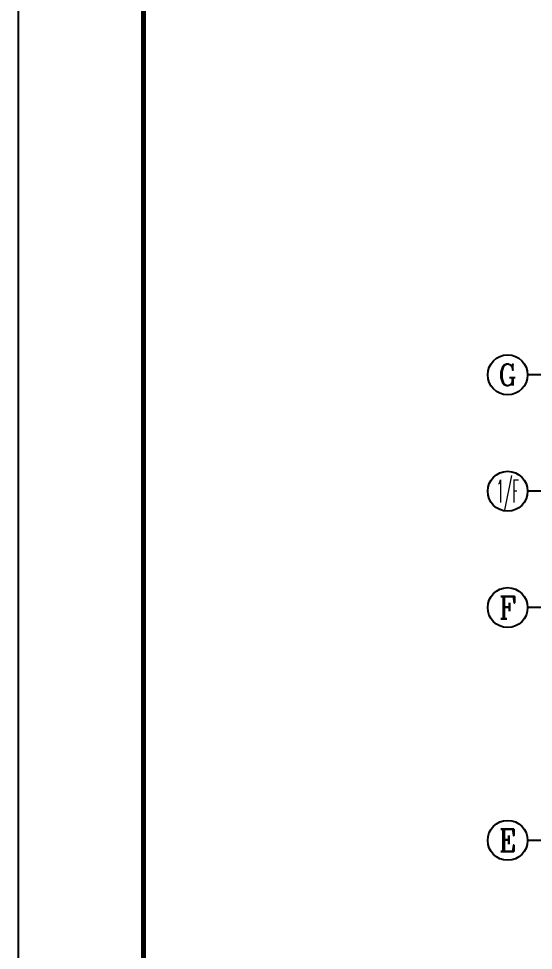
# Model space of a CAD drawing. Extents: x -440213 to 892209, y -122574 to 646408.
# Drawn here: x -16809 to -1337, y 460369 to 488390 of the extents above; entities that cross this region are included whole.
import ezdxf
from ezdxf.enums import TextEntityAlignment as Align

# ---------------------------------------------------------------- set-up
doc = ezdxf.new("R2010")
doc.units = 0
doc.header["$LTSCALE"] = 1000
doc.header["$MEASUREMENT"] = 0
for name, color, linetype in [('0-建筑立面', 255, 'Continuous'), ('AXIS', 171, 'Continuous'), ('AXIS_TEXT', 7, 'Continuous'), ('TK', 4, 'Continuous')]:
    doc.layers.add(name, color=color, linetype=linetype)
doc.styles.add('_TCH_AXIS', font='COMPLEX', dxfattribs={"bigfont": 'GBCBIG'})
doc.styles.add('COMPLEX', font='COMPLEX')

# ---------------------------------------------------------------- blocks, each defined once
blk = doc.blocks.new('GeYuanFrame_05472585', base_point=(20.09, 4.53))
at = {"layer": 'TK'}
blk.add_lwpolyline([(20.09, 4.53), (20.09, 598.53), (861.09, 598.53), (861.09, 4.53)], close=True, dxfattribs=at)
at = {"layer": 'TK', "const_width": 1}
blk.add_lwpolyline([(45.09, 588.53), (851.09, 588.53), (851.09, 14.53), (45.09, 14.53)], close=True, dxfattribs=at)
blk = doc.blocks.new('_AXISO')
blk.add_circle((0, 0), 0.5)
at = {"layer": 'AXIS_TEXT', "style": 'COMPLEX', "width": 1.041667}
blk.add_attdef('A', text='', height=0.56, dxfattribs=at).set_placement((-0.25, -0.28), (0.25, -0.28), align=Align.FIT)

msp = doc.modelspace()

# ---------------------------------------------------------------- linework, layer by layer
at = {"layer": 'AXIS'}
for p, q in [((4490.2, 477677), (-1509.8, 477677)), ((4490.2, 474177), (-1509.8, 474177)), ((4490.2, 470677), (-1509.8, 470677)), ((4490.2, 463677), (-1509.8, 463677))]:
    msp.add_line(p, q, dxfattribs=at)

# ---------------------------------------------------------------- block references
at = {"layer": '0-建筑立面', "xscale": 150, "yscale": 150, "zscale": 150}
msp.add_blockref('GeYuanFrame_05472585', (-16808.6, 410538.3), dxfattribs=at)
at = {"layer": 'AXIS'}
ref = msp.add_blockref('_AXISO', (-2109.8, 477677), dxfattribs=dict(at, xscale=1200, yscale=1200, zscale=1200))
ref.add_attrib('A', 'G', dxfattribs={"layer": 'AXIS_TEXT', "height": 637.8, "style": '_TCH_AXIS'}).set_placement((-2383.1, 477358.1), (-1836.5, 477358.1), align=Align.FIT)
ref = msp.add_blockref('_AXISO', (-2109.8, 474177), dxfattribs=dict(at, xscale=1200, yscale=1200, zscale=1200))
ref.add_attrib('A', '1/F', dxfattribs={"layer": 'AXIS_TEXT', "height": 678.82, "style": '_TCH_AXIS', "width": 0.396226}).set_placement((-2449.2, 473837.6), (-1770.4, 473837.6), align=Align.FIT)
ref = msp.add_blockref('_AXISO', (-2109.8, 470677), dxfattribs=dict(at, xscale=1200, yscale=1200, zscale=1200))
ref.add_attrib('A', 'F', dxfattribs={"layer": 'AXIS_TEXT', "height": 668.2, "style": '_TCH_AXIS'}).set_placement((-2364.3, 470343), (-1855.3, 470343), align=Align.FIT)
ref = msp.add_blockref('_AXISO', (-2109.8, 463677), dxfattribs=dict(at, xscale=1200, yscale=1200, zscale=1200))
ref.add_attrib('A', 'E', dxfattribs={"layer": 'AXIS_TEXT', "height": 668.2, "style": '_TCH_AXIS'}).set_placement((-2364.3, 463343), (-1855.3, 463343), align=Align.FIT)

doc.saveas('drawing.dxf')
